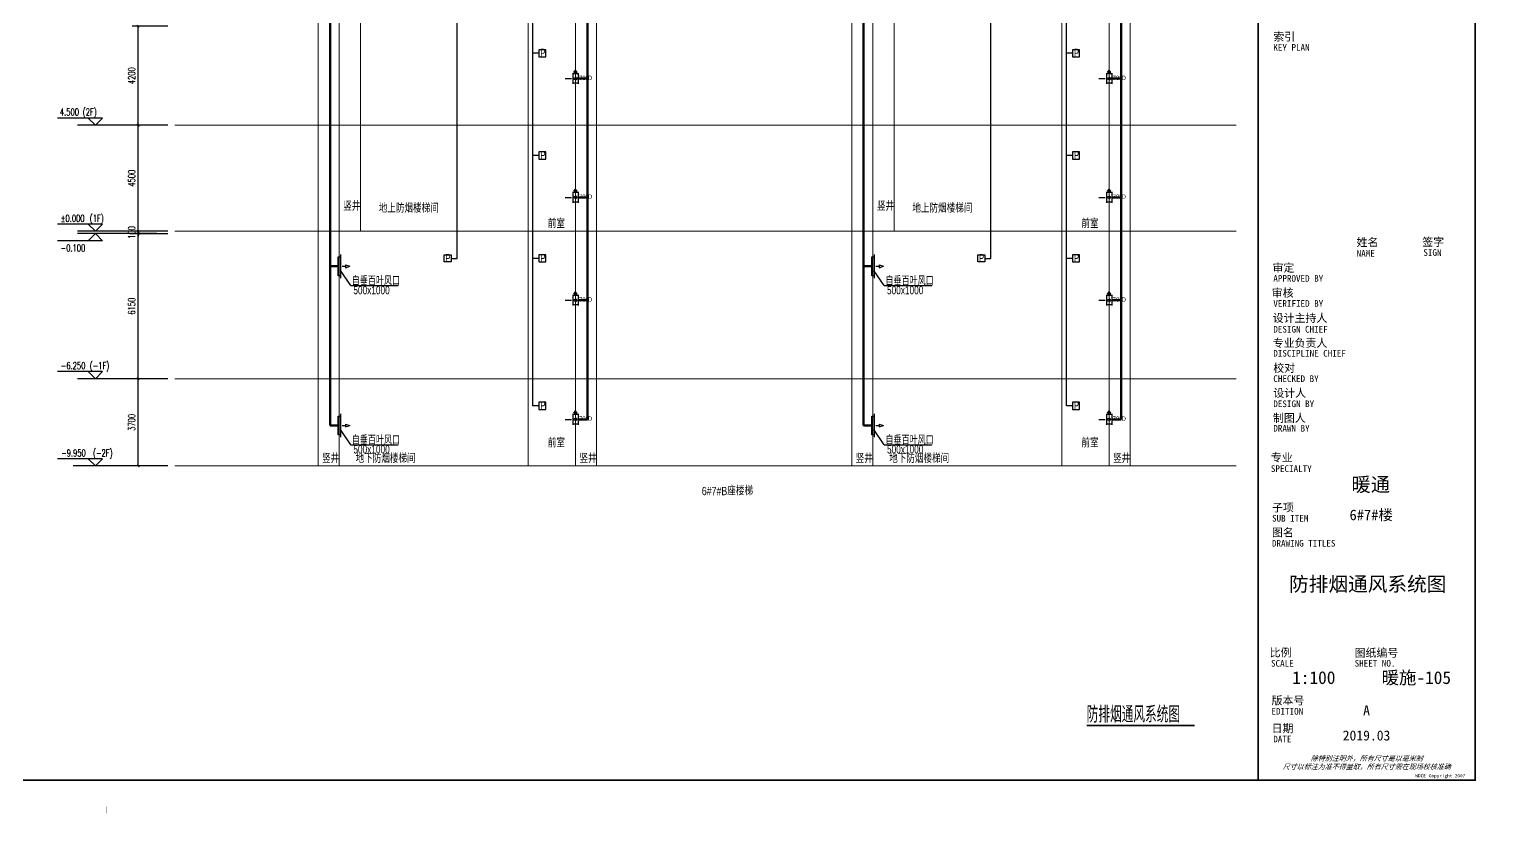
# Model space of a CAD drawing. Extents: x -778003 to -147913, y -2164908 to -814216.
# Drawn here: x -427936 to -365222, y -1263048 to -1229811 of the extents above; entities that cross this region are included whole.
import ezdxf
from ezdxf.enums import TextEntityAlignment as Align

# ---------------------------------------------------------------- set-up
doc = ezdxf.new("R2010")
doc.units = 0
doc.header["$LTSCALE"] = 1000
doc.header["$MEASUREMENT"] = 0
doc.layers.get('0').update_dxf_attribs({"linetype": 'CONTINUOUS'})
for name, color, linetype in [('DIM_ELEV', 3, 'CONTINUOUS'), ('DIM_SYMB', 3, 'CONTINUOUS'), ('DUCT-加压送风管单线', 1, 'CONTINUOUS'), ('DUCT-加压送风风口', 7, 'CONTINUOUS'), ('H-DUCT-新风标注', 3, 'CONTINUOUS'), ('H-DUCT-阀门', 2, 'CONTINUOUS'), ('PUB_DIM', 7, 'CONTINUOUS'), ('字', 7, 'CONTINUOUS')]:
    doc.layers.add(name, color=color, linetype=linetype)
doc.layers.add('H-辅助', color=7, linetype='CONTINUOUS', lineweight=20)
doc.styles.add('$0$华文细黑', font='STXIHEI.TTF', dxfattribs={"height": 10})
doc.styles.add('_TCH_DIM', font='SIMPLEX', dxfattribs={"bigfont": 'GBCBIG'})
doc.styles.add('_TCH_DIM_T3', font='SIMPLEX', dxfattribs={"width": 0.705882, "bigfont": 'GBCBIG'})
doc.styles.add('GB-100', font='ROS', dxfattribs={"width": 0.8, "height": 300, "bigfont": 'JD'})
doc.styles.get("Standard").update_dxf_attribs({"font": 'ros.shx', "width": 0.75, "bigfont": 'jd.shx'})
doc.styles.add('华文细黑', font='STXIHEI.TTF', dxfattribs={"height": 10})
doc.dimstyles.new('_TCH_ARCH&&100', dxfattribs={"dimtxt": 297.5, "dimasz": 100, "dimexe": 250, "dimexo": 300, "dimgap": 126.25, "dimtad": 1, "dimdec": 0, "dimzin": 0, "dimdsep": 46, "dimtxsty": '_TCH_DIM_T3', "dimblk": 'ARCHTICK', "dimcen": 0.09, "dimclrt": 7, "dimazin": 2, "dimtfac": 1, "dimtdec": 0, "dimtix": 1, "dimtmove": 2, "dimatfit": 3, "dimfxl": 0, "dimtolj": 1, "dimtzin": 0, "dimarcsym": 0})

# ---------------------------------------------------------------- blocks, each defined once
blk = doc.blocks.new('_ARROW')
blk.add_solid([(0, 0), (-1, 0.1), (-1, -0.1)])
blk = doc.blocks.new('A$C2AB53CED')
at = {"layer": 'H-DUCT-阀门'}
for p, q in [((625, 26), (696, 149)), ((767, 26), (625, 26)), ((767, 26), (696, 149)), ((696, 26), (696, -45)), ((584, -9), (584, -581)), ((809, -45), (584, -45)), ((809, -545), (584, -545)), ((696, -197), (696, -392)), ((809, -9), (809, -581))]:
    blk.add_line(p, q, dxfattribs=at)
at = {"layer": 'H-DUCT-阀门', "const_width": 26.3}
blk.add_lwpolyline([(584, -7), (584, -582)], dxfattribs=at)
at = {"layer": 'H-DUCT-阀门'}
blk.add_lwpolyline([(267, -295), (524, -295)], dxfattribs=at)
blk.add_circle((696, -295), 58.3, dxfattribs=at)
at = {"layer": 'H-DUCT-阀门', "extrusion": (0, 0, -1), "xscale": 144.0000000037253, "yscale": 144.0000000037253, "zscale": -144.0000000037253}
blk.add_blockref('_ARROW', (-267, -295), dxfattribs=at)
blk.add_blockref('_ARROW', (-267, -295), dxfattribs=at)
blk.add_blockref('_ARROW', (-267, -295), dxfattribs=at)
at = {"layer": 'H-DUCT-阀门', "width": 0.7}
blk.add_text('70%%DD', height=225, dxfattribs=at).set_placement((848, -368))
blk = doc.blocks.new('$风口$00000098')
for p, q in [((0, 0), (-100, 0)), ((0, 200), (100, 200)), ((0, -200), (0, 200)), ((100, 250), (100, -250)), ((172, 0), (315, 0)), ((315, 31), (500, 0)), ((315, 31), (315, -31)), ((315, -31), (500, 0)), ((100, -200), (0, -200))]:
    blk.add_line(p, q)
blk = doc.blocks.new('WDCE Copyright200X')
at = {"const_width": 0.016}
blk.add_lwpolyline([(-10.6, 1.26, 1), (-11.4, 1.26, 1)], format="xyb", close=True, dxfattribs=at)
at = {"style": '华文细黑'}
for s, p in [('WDCE ', (-11.46, 0.5)), ('     Copyright ', (-3.51, 0.5))]:
    blk.add_text(s, height=1, dxfattribs=at).set_placement(p, align=Align.BOTTOM_RIGHT)
blk.add_text('c', height=0.6, dxfattribs=at).set_placement((-11.04, 1.35), align=Align.MIDDLE_CENTER)
blk.add_attdef('200X', text='', height=1, dxfattribs=at).set_placement((-0.45, 0.5), align=Align.BOTTOM_RIGHT)
blk = doc.blocks.new('A1')
for points, const_width in [([(-584266, -1025182), (-500166, -1025182), (-500166, -965782), (-584266, -965782)], 5), ([(-507666, -966782), (-581766, -966782), (-581766, -1024182), (-507666, -1024182)], 50), ([(-507666, -1024182), (-501166, -1024182), (-501166, -974132), (-507666, -974132)], 50)]:
    blk.add_lwpolyline(points, close=True, dxfattribs=dict(const_width=const_width))
at = {"const_width": 5}
for points in [[(-507416, -1002408), (-501416, -1002408)], [(-507416, -1013856), (-501416, -1013856), (-501416, -1007856), (-507416, -1007856), (-507416, -1013856)], [(-504916, -1007856), (-504916, -1013856)], [(-503166, -1007856), (-503166, -1013856)], [(-507416, -1008606), (-501416, -1008606)], [(-507416, -1009356), (-501416, -1009356)], [(-507416, -1010106), (-501416, -1010106)], [(-507416, -1010856), (-501416, -1010856)], [(-507416, -1011606), (-501416, -1011606)], [(-507416, -1012356), (-501416, -1012356)], [(-507416, -1013106), (-501416, -1013106)], [(-507416, -1014332), (-501416, -1014332), (-501416, -1023182), (-507416, -1023182), (-507416, -1014332)], [(-507416, -1015832), (-501416, -1015832)], [(-507416, -1016582), (-501416, -1016582)], [(-507416, -1020182), (-501416, -1020182)], [(-504916, -1020182), (-504916, -1021582)], [(-507416, -1021582), (-501416, -1021582)], [(-507416, -1022382), (-501416, -1022382)], [(-542216, -1025182), (-542216, -1024982)]]:
    blk.add_lwpolyline(points, dxfattribs=at)
at = {"xscale": 100, "yscale": 100, "zscale": 100}
blk.add_blockref('WDCE Copyright200X', (-501416, -1024182), dxfattribs=at).add_auto_attribs({'200X': '2007'})
at = {"style": '华文细黑'}
for s, height, p in [('索引', 240, (-507216, -1001768)), ('KEY PLAN', 200, (-507216, -1002108)), ('姓名', 240, (-504717, -1007934)), ('签字', 240, (-502747, -1007925)), ('SIGN', 200, (-502716, -1008262)), ('审定', 240, (-507239, -1008701)), ('NAME', 200, (-504716, -1008286)), ('APPROVED BY', 200, (-507216, -1009038)), ('审核', 240, (-507262, -1009452)), ('VERIFIED BY', 200, (-507216, -1009790)), ('设计主持人', 240, (-507234, -1010206)), ('专业负责人', 240, (-507233, -1010956)), ('DESIGN CHIEF', 200, (-507216, -1010563)), ('DISCIPLINE CHIEF', 200, (-507216, -1011283)), ('校对', 240, (-507216, -1011706)), ('CHECKED BY', 200, (-507216, -1012045)), ('设计人', 240, (-507216, -1012456)), ('DESIGN BY', 200, (-507216, -1012799)), ('制图人', 240, (-507227, -1013206)), ('DRAWN BY', 200, (-507216, -1013532)), ('专业', 240, (-507289, -1014389)), ('SPECIALTY', 200, (-507289, -1014744)), ('SUB ITEM', 200, (-507254, -1016232)), ('子项', 240, (-507254, -1015890)), ('图名', 240, (-507257, -1016641)), ('DRAWING TITLES', 200, (-507257, -1016982)), ('比例', 240, (-507322, -1020240)), ('图纸编号', 240, (-504777, -1020249)), ('SCALE', 200, (-507285, -1020582)), ('SHEET NO.', 200, (-504777, -1020582)), ('版本号', 240, (-507267, -1021679)), ('EDITION', 200, (-507272, -1022021)), ('日期', 240, (-507267, -1022514)), ('DATE', 200, (-507216, -1022855))]:
    blk.add_text(s, height=height, dxfattribs=at).set_placement(p, align=Align.TOP_LEFT)
at = {"color": 4, "style": '华文细黑'}
for s, p in [('A', (-504420, -1022241)), ('2019.03', (-504420, -1022997))]:
    blk.add_text(s, height=300, dxfattribs=at).set_placement(p, align=Align.CENTER)
at = {"style": '华文细黑', "oblique": 20}
for s, p in [('尺寸以标注为准不得量取，所有尺寸需在现场校核准确', (-504416, -1023782)), ('除特别注明外，所有尺寸是以毫米制', (-504416, -1023532))]:
    blk.add_text(s, height=150, dxfattribs=at).set_placement(p, align=Align.MIDDLE_CENTER)
blk = doc.blocks.new('_ArchTick')
at = {"color": 0, "linetype": 'ByBlock', "const_width": 0.4}
blk.add_lwpolyline([(-0.5, -0.5), (0.5, 0.5)], dxfattribs=at)
blk = doc.blocks.new('*D180')
at = {"layer": 'PUB_DIM', "color": 0, "lineweight": -2}
for p, q in [((-422074, -1229665), (-423582, -1229665)), ((-423332, -1233865), (-423332, -1229665)), ((-422074, -1233865), (-423582, -1233865))]:
    blk.add_line(p, q, dxfattribs=at)
at = {"layer": 'PUB_DIM', "color": 0, "lineweight": -2, "xscale": 100, "yscale": 100, "zscale": 100}
for p, rotation in [((-423332, -1229665), 90), ((-423332, -1233865), 270)]:
    blk.add_blockref('_ArchTick', p, dxfattribs=dict(at, rotation=rotation))
at = {"layer": 'PUB_DIM', "color": 7, "insert": (-423607, -1231765), "char_height": 297.5, "attachment_point": 5, "rotation": 90, "style": '_TCH_DIM_T3'}
blk.add_mtext('\\A1;4200', dxfattribs=at)
blk = doc.blocks.new('*D181')
at = {"layer": 'PUB_DIM', "color": 0, "lineweight": -2}
for p, q in [((-422074, -1233865), (-423582, -1233865)), ((-423332, -1238365), (-423332, -1233865)), ((-422074, -1238365), (-423582, -1238365))]:
    blk.add_line(p, q, dxfattribs=at)
at = {"layer": 'PUB_DIM', "color": 0, "lineweight": -2, "xscale": 100, "yscale": 100, "zscale": 100}
for p, rotation in [((-423332, -1233865), 90), ((-423332, -1238365), 270)]:
    blk.add_blockref('_ArchTick', p, dxfattribs=dict(at, rotation=rotation))
at = {"layer": 'PUB_DIM', "color": 7, "insert": (-423607, -1236115), "char_height": 297.5, "attachment_point": 5, "rotation": 90, "style": '_TCH_DIM_T3'}
blk.add_mtext('\\A1;4500', dxfattribs=at)
blk = doc.blocks.new('*D182')
at = {"layer": 'PUB_DIM', "color": 0, "lineweight": -2}
for p, q in [((-422074, -1238365), (-423582, -1238365)), ((-422074, -1238465), (-423582, -1238465)), ((-423332, -1238365), (-423332, -1238265)), ((-423332, -1238465), (-423332, -1238365)), ((-423332, -1238465), (-423332, -1238565))]:
    blk.add_line(p, q, dxfattribs=at)
at = {"layer": 'PUB_DIM', "color": 0, "lineweight": -2, "xscale": 100, "yscale": 100, "zscale": 100}
for p, rotation in [((-423332, -1238365), 270), ((-423332, -1238465), 90)]:
    blk.add_blockref('_ArchTick', p, dxfattribs=dict(at, rotation=rotation))
at = {"layer": 'PUB_DIM', "color": 7, "insert": (-423607, -1238415), "char_height": 297.5, "attachment_point": 5, "rotation": 90, "style": '_TCH_DIM_T3'}
blk.add_mtext('\\A1;100', dxfattribs=at)
blk = doc.blocks.new('*D183')
at = {"layer": 'PUB_DIM', "color": 0, "lineweight": -2}
for p, q in [((-422074, -1238465), (-423582, -1238465)), ((-423332, -1244615), (-423332, -1238465)), ((-422074, -1244615), (-423582, -1244615))]:
    blk.add_line(p, q, dxfattribs=at)
at = {"layer": 'PUB_DIM', "color": 0, "lineweight": -2, "xscale": 100, "yscale": 100, "zscale": 100}
for p, rotation in [((-423332, -1238465), 90), ((-423332, -1244615), 270)]:
    blk.add_blockref('_ArchTick', p, dxfattribs=dict(at, rotation=rotation))
at = {"layer": 'PUB_DIM', "color": 7, "insert": (-423607, -1241540), "char_height": 297.5, "attachment_point": 5, "rotation": 90, "style": '_TCH_DIM_T3'}
blk.add_mtext('\\A1;6150', dxfattribs=at)
blk = doc.blocks.new('*D184')
at = {"layer": 'PUB_DIM', "color": 0, "lineweight": -2}
for p, q in [((-422074, -1244615), (-423582, -1244615)), ((-423332, -1248315), (-423332, -1244615)), ((-422074, -1248315), (-423582, -1248315))]:
    blk.add_line(p, q, dxfattribs=at)
at = {"layer": 'PUB_DIM', "color": 0, "lineweight": -2, "xscale": 100, "yscale": 100, "zscale": 100}
for p, rotation in [((-423332, -1244615), 90), ((-423332, -1248315), 270)]:
    blk.add_blockref('_ArchTick', p, dxfattribs=dict(at, rotation=rotation))
at = {"layer": 'PUB_DIM', "color": 7, "insert": (-423607, -1246465), "char_height": 297.5, "attachment_point": 5, "rotation": 90, "style": '_TCH_DIM_T3'}
blk.add_mtext('\\A1;3700', dxfattribs=at)

msp = doc.modelspace()

# ---------------------------------------------------------------- linework, layer by layer
at = {"layer": 'DIM_ELEV', "color": 0}
for p, q in [((-424846.8, -1233564.5), (-426746.8, -1233564.5)), ((-425146.8, -1233864.5), (-425446.8, -1233564.5)), ((-425146.8, -1233864.5), (-424846.8, -1233564.5)), ((-424846.8, -1238064.5), (-426746.8, -1238064.5)), ((-425146.8, -1238364.5), (-425446.8, -1238064.5)), ((-425146.8, -1238464.5), (-425446.8, -1238764.5)), ((-425146.8, -1238364.5), (-424846.8, -1238064.5)), ((-425146.8, -1238464.5), (-424846.8, -1238764.5)), ((-424846.8, -1238764.5), (-426746.8, -1238764.5)), ((-424846.8, -1244314.5), (-426746.8, -1244314.5)), ((-425146.8, -1244614.5), (-425446.8, -1244314.5)), ((-425146.8, -1244614.5), (-424846.8, -1244314.5)), ((-424846.8, -1248014.5), (-426746.8, -1248014.5)), ((-425146.8, -1248314.5), (-425446.8, -1248014.5)), ((-425146.8, -1248314.5), (-424846.8, -1248014.5))]:
    msp.add_line(p, q, dxfattribs=at)
at = {"layer": 'DIM_ELEV', "color": 3}
for p, q in [((-422534.7, -1233864.5), (-425896.8, -1233864.5)), ((-422534.7, -1238364.5), (-425896.8, -1238364.5)), ((-422534.7, -1238464.5), (-425896.8, -1238464.5)), ((-422534.7, -1244614.5), (-425909.2, -1244614.5)), ((-422534.7, -1248314.5), (-426092.2, -1248314.5))]:
    msp.add_line(p, q, dxfattribs=at)
at = {"layer": 'DIM_SYMB', "const_width": 70}
msp.add_lwpolyline([(-383106.7, -1259320.5), (-378526.6, -1259320.5)], dxfattribs=at)
at = {"layer": 'DUCT-加压送风管单线', "lineweight": 50}
for p, q in [((-404279.5, -1194584.2), (-404279.5, -1246338.4)), ((-381649.3, -1194584.2), (-381649.3, -1246338.4)), ((-415194.4, -1195054.6), (-415194.4, -1246598.3)), ((-392564.3, -1195054.6), (-392564.3, -1246598.3)), ((-404787, -1231888.4), (-404279.5, -1231888.4)), ((-382156.8, -1231888.4), (-381649.3, -1231888.4)), ((-404674.5, -1236925.5), (-404279.5, -1236925.5)), ((-382044.3, -1236925.5), (-381649.3, -1236925.5)), ((-414851.8, -1239848.3, 2600), (-415194.4, -1239848.3)), ((-392221.7, -1239848.3, 2600), (-392564.3, -1239848.3)), ((-404674.5, -1241288.4), (-404279.5, -1241288.4)), ((-382044.3, -1241288.4), (-381649.3, -1241288.4)), ((-414851.8, -1246598.3, 2600), (-415194.4, -1246598.3)), ((-404674.5, -1246338.4), (-404279.5, -1246338.4)), ((-392221.7, -1246598.3, 2600), (-392564.3, -1246598.3)), ((-382044.3, -1246338.4), (-381649.3, -1246338.4))]:
    msp.add_line(p, q, dxfattribs=at)
at = {"layer": 'H-DUCT-新风标注'}
for p, q in [((-414318.1, -1240663.4), (-414757.4, -1240025.4)), ((-391688, -1240663.4), (-392127.3, -1240025.4)), ((-414318.1, -1240663.4), (-412310.2, -1240663.4)), ((-391688, -1240663.4), (-389680, -1240663.4)), ((-414318.1, -1247413.4), (-414757.4, -1246775.4)), ((-391688, -1247413.4), (-392127.3, -1246775.4)), ((-414318.1, -1247413.4), (-412310.2, -1247413.4)), ((-391688, -1247413.4), (-389680, -1247413.4))]:
    msp.add_line(p, q, dxfattribs=at)
at = {"layer": 'H-DUCT-阀门', "lineweight": 30}
for p, q in [((-409805.7, -1239514.5), (-409805.7, -1192485.2)), ((-387175.5, -1239514.5), (-387175.5, -1192485.2)), ((-406587, -1245764.5), (-406587, -1192914.8))]:
    msp.add_line(p, q, dxfattribs=at)
at = {"layer": 'H-DUCT-阀门'}
for p, q in [((-383956.8, -1245764.5), (-383956.8, -1194995.3)), ((-406337, -1230814.5), (-406587, -1230814.5)), ((-383706.8, -1230814.5), (-383956.8, -1230814.5)), ((-406337, -1235151.6), (-406587, -1235151.6)), ((-383706.8, -1235151.6), (-383956.8, -1235151.6)), ((-410055.7, -1239514.5), (-409805.7, -1239514.5)), ((-406337, -1239514.5), (-406587, -1239514.5)), ((-387425.5, -1239514.5), (-387175.5, -1239514.5)), ((-383706.8, -1239514.5), (-383956.8, -1239514.5)), ((-406337, -1245764.5), (-406587, -1245764.5)), ((-383706.8, -1245764.5), (-383956.8, -1245764.5))]:
    msp.add_line(p, q, dxfattribs=at)
for points in [[(-406337, -1230964.5), (-406037, -1230964.5), (-406037, -1230664.5), (-406337, -1230664.5)], [(-383706.8, -1230964.5), (-383406.8, -1230964.5), (-383406.8, -1230664.5), (-383706.8, -1230664.5)], [(-406337, -1235301.6), (-406037, -1235301.6), (-406037, -1235001.6), (-406337, -1235001.6)], [(-383706.8, -1235301.6), (-383406.8, -1235301.6), (-383406.8, -1235001.6), (-383706.8, -1235001.6)], [(-410055.7, -1239664.5), (-410355.7, -1239664.5), (-410355.7, -1239364.5), (-410055.7, -1239364.5)], [(-406337, -1239664.5), (-406037, -1239664.5), (-406037, -1239364.5), (-406337, -1239364.5)], [(-387425.5, -1239664.5), (-387725.5, -1239664.5), (-387725.5, -1239364.5), (-387425.5, -1239364.5)], [(-383706.8, -1239664.5), (-383406.8, -1239664.5), (-383406.8, -1239364.5), (-383706.8, -1239364.5)], [(-406337, -1245914.5), (-406037, -1245914.5), (-406037, -1245614.5), (-406337, -1245614.5)], [(-383706.8, -1245914.5), (-383406.8, -1245914.5), (-383406.8, -1245614.5), (-383706.8, -1245614.5)]]:
    msp.add_lwpolyline(points, close=True, dxfattribs=at)
at = {"layer": 'H-辅助', "color": 7}
for p, q in [((-415701.9, -1193724), (-415701.9, -1248314.5)), ((-414801.9, -1193724), (-414801.9, -1248314.5)), ((-414801.9, -1193724), (-414801.9, -1248314.5)), ((-413901.9, -1193724), (-413901.9, -1238364.5)), ((-404787, -1193724), (-404787, -1248314.5)), ((-403887, -1193724), (-403887, -1248314.5)), ((-393071.7, -1193724), (-393071.7, -1248314.5)), ((-392171.7, -1193724), (-392171.7, -1248314.5)), ((-392171.7, -1193724), (-392171.7, -1248314.5)), ((-391271.7, -1193724), (-391271.7, -1238364.5)), ((-382156.8, -1193724), (-382156.8, -1248314.5)), ((-381256.8, -1193724), (-381256.8, -1248314.5)), ((-406787, -1196064.5), (-406787, -1248314.5)), ((-384156.8, -1196064.5), (-384156.8, -1248314.5)), ((-414801.9, -1238364.5), (-413901.9, -1238364.5)), ((-413901.9, -1238364.5), (-406787, -1238364.5)), ((-392171.7, -1238364.5), (-391271.7, -1238364.5)), ((-391271.7, -1238364.5), (-384156.8, -1238364.5)), ((-415701.9, -1248314.5), (-414801.9, -1248314.5)), ((-414801.9, -1248314.5), (-413901.9, -1248314.5)), ((-413901.9, -1248314.5), (-406787, -1248314.5)), ((-393071.7, -1248314.5), (-392171.7, -1248314.5)), ((-392171.7, -1248314.5), (-391271.7, -1248314.5)), ((-391271.7, -1248314.5), (-384156.8, -1248314.5))]:
    msp.add_line(p, q, dxfattribs=at)
at = {"layer": 'H-辅助'}
for p, q in [((-421774.4, -1233864.5), (-376772.1, -1233864.5)), ((-421774.4, -1238364.5), (-376772.1, -1238364.5)), ((-421774.4, -1244614.5), (-376772.1, -1244614.5)), ((-421774.4, -1248314.5), (-376772.1, -1248314.5))]:
    msp.add_line(p, q, dxfattribs=at)

# ---------------------------------------------------------------- block references
at = {"xscale": 1.4137931, "yscale": 1.4137931, "zscale": 1.4137931}
msp.add_blockref('A1', (341906.5, 186350.4), dxfattribs=at)
at = {"yscale": 0.8}
for p in [(-405483.3, -1231652.8), (-382853.1, -1231652.8), (-405483.3, -1236689.8), (-382853.1, -1236689.8), (-405483.3, -1241052.8), (-382853.1, -1241052.8), (-405483.3, -1246102.8), (-382853.1, -1246102.8)]:
    msp.add_blockref('A$C2AB53CED', p, dxfattribs=at)
at = {"layer": 'DUCT-加压送风风口', "yscale": 2}
for p in [(-414851.8, -1239848.3, 2600), (-392221.7, -1239848.3, 2600), (-414851.8, -1246598.3, 2600), (-392221.7, -1246598.3, 2600)]:
    msp.add_blockref('$风口$00000098', p, dxfattribs=at)

# ---------------------------------------------------------------- texts
at = {"layer": 'DIM_ELEV', "color": 7, "style": '_TCH_DIM', "width": 0.705882}
for s, p in [('4.500', (-426650.8, -1233459.5)), ('(2F)', (-425680.8, -1233459.5)), ('%%P0.000', (-426611.8, -1237959.5)), ('(1F)', (-425381.8, -1237959.5)), ('-0.100', (-426617.8, -1239219.5)), ('-6.250', (-426611.8, -1244209.5)), ('(-1F)', (-425381.8, -1244209.5)), ('-9.950', (-426593.8, -1247909.5)), ('(-2F)', (-425243.8, -1247909.5))]:
    msp.add_text(s, height=297.5, dxfattribs=at).set_placement(p)
at = {"layer": 'DIM_SYMB', "color": 7, "width": 0.75}
msp.add_text('防排烟通风系统图', height=694.57, dxfattribs=at).set_placement((-383106.7, -1259196.8))
at = {"layer": 'H-DUCT-新风标注', "style": 'GB-100', "width": 0.75}
for s, p in [('自垂百叶风口', (-414271.6, -1240658.3)), ('自垂百叶风口', (-391641.4, -1240658.3)), ('500x1000', (-414204.8, -1241035.1)), ('500x1000', (-391574.7, -1241035.1)), ('自垂百叶风口', (-414271.6, -1247408.3)), ('自垂百叶风口', (-391641.4, -1247408.3)), ('500x1000', (-414204.8, -1247785.1)), ('500x1000', (-391574.7, -1247785.1))]:
    msp.add_text(s, height=350, dxfattribs=at).set_placement(p)
at = {"layer": 'H-DUCT-阀门', "width": 0.7}
for p in [(-406279.8, -1230971.8), (-383649.6, -1230971.8), (-406279.8, -1235308.8), (-383649.6, -1235308.8), (-410305.3, -1239671.8), (-406279.8, -1239671.8), (-387675.2, -1239671.8), (-383649.6, -1239671.8), (-406279.8, -1245921.8), (-383649.6, -1245921.8)]:
    msp.add_text('P', height=350, dxfattribs=at).set_placement(p)
at = {"layer": 'H-辅助', "style": 'GB-100', "width": 0.8}
for s, p in [('竖井', (-414633.4, -1237485.5)), ('地上防烟楼梯间', (-413129.5, -1237572.6)), ('竖井', (-392003.3, -1237485.5)), ('地上防烟楼梯间', (-390499.3, -1237572.6)), ('前室', (-405960.2, -1238227.3)), ('前室', (-383330, -1238227.3)), ('前室', (-405960.2, -1247522.6)), ('前室', (-383330, -1247522.6)), ('竖井', (-415533.4, -1248181.5)), ('地下防烟楼梯间', (-414113.3, -1248181.5)), ('竖井', (-404618.5, -1248181.5)), ('竖井', (-392903.3, -1248181.5)), ('地下防烟楼梯间', (-391483.1, -1248181.5)), ('竖井', (-381988.3, -1248181.5)), ('6#7#B座楼梯', (-399429.8, -1249553.2))]:
    msp.add_text(s, height=350, dxfattribs=at).set_placement(p)
at = {"layer": '字'}
for s, height, style, p in [('暖通', 600, '华文细黑', (-371879.6, -1249400)), ('6#7#楼', 450, '华文细黑', (-371959, -1250614.2)), ('防排烟通风系统图', 611.63, '$0$华文细黑', (-374524.7, -1253629)), ('1:100', 540, '华文细黑', (-374394.4, -1257560)), ('暖施-105', 540, '华文细黑', (-370597.6, -1257560))]:
    msp.add_text(s, height=height, dxfattribs=dict(at, style=style)).set_placement(p)

# ---------------------------------------------------------------- dimensions: what is measured, and where the dimension line sits
at = {"layer": 'PUB_DIM', "color": 0}
for p1, p2, picture, middle in [((-421774.4, -1233864.5), (-421774.4, -1229664.5), '*D180', (-423606.6, -1231764.5)), ((-421774.4, -1238364.5), (-421774.4, -1233864.5), '*D181', (-423606.6, -1236114.5)), ((-421774.4, -1238464.5), (-421774.4, -1238364.5), '*D182', (-423606.6, -1238414.5)), ((-421774.4, -1244614.5), (-421774.4, -1238464.5), '*D183', (-423606.6, -1241539.5)), ((-421774.4, -1248314.5), (-421774.4, -1244614.5), '*D184', (-423606.6, -1246464.5))]:
    dim = msp.add_aligned_dim(p1=p1, p2=p2, distance=1557.2, dimstyle='_TCH_ARCH&&100', dxfattribs=at)
    dim.commit()
    dim.dimension.update_dxf_attribs({"geometry": picture, "text_midpoint": middle})

doc.saveas('drawing.dxf')
